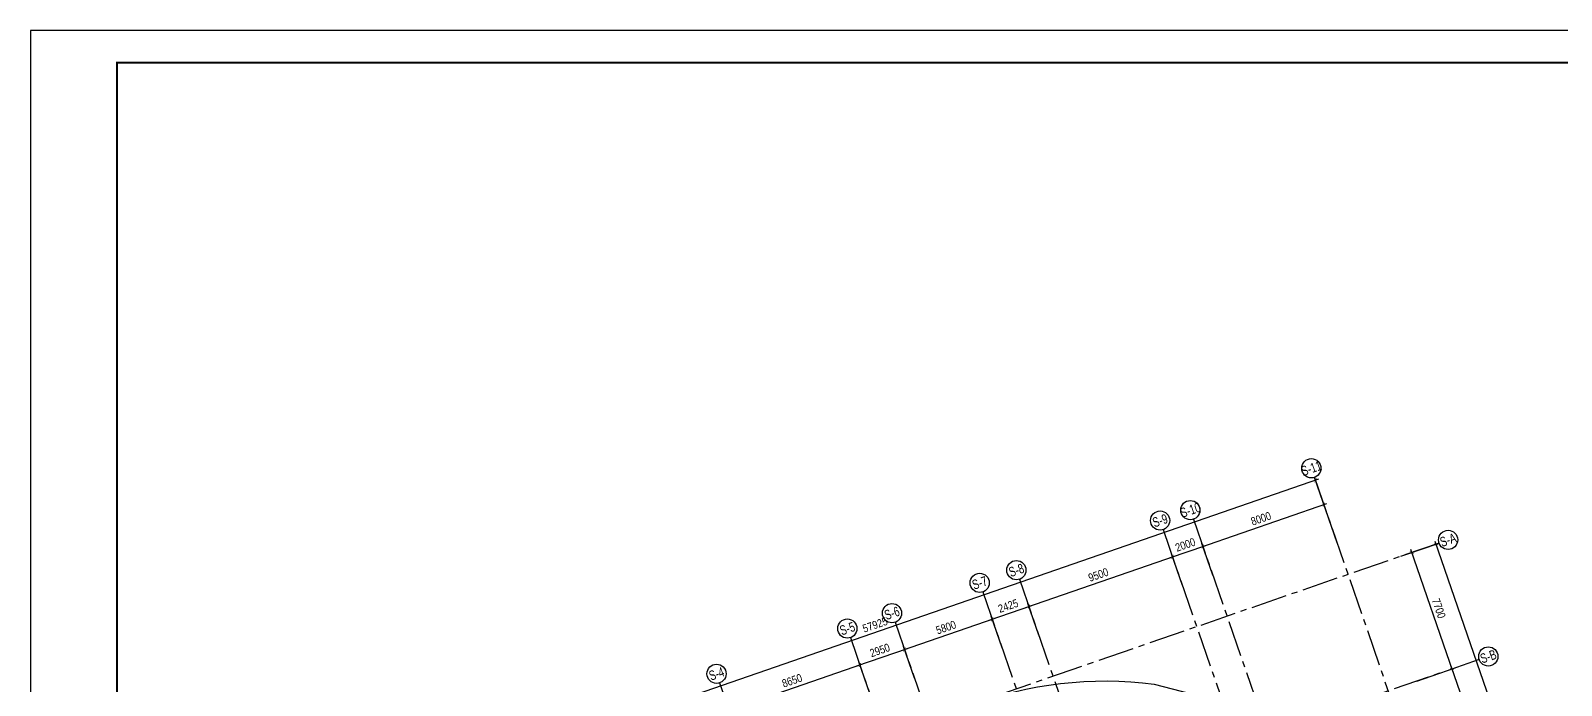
# Model space of a CAD drawing. Header units: millimetres. Extents: x -340714 to 2967022, y -655653 to 62.
# Drawn here: x 1471893 to 1567555, y -288770 to -247883 of the extents above; entities that cross this region are included whole.
import ezdxf
from ezdxf.enums import TextEntityAlignment as Align

# ---------------------------------------------------------------- set-up
doc = ezdxf.new("R2010")
doc.units = ezdxf.units.MM
doc.header["$LTSCALE"] = 100
doc.header["$PDMODE"] = 32
doc.header["$PDSIZE"] = 2.5
doc.linetypes.add('CENTER2', pattern=[1.125, 0.75, -0.125, 0.125, -0.125])
for name, color, linetype in [('A-GLAZ', 135, 'Continuous'), ('ccu11-Dim', 8, 'Continuous'), ('ccu11-Thay', 7, 'Continuous'), ('ccu12-Truc', 13, 'CENTER2'), ('KC2-DIM', 251, 'Continuous'), ('KT-Dim', 8, 'Continuous'), ('Xref_ST_MBDV Cot vach 30.7.2022|Xref_ST_MBDV Cot vach 30.7.2022|Xref_ST_MBDV Cot vach 30.7.2022|Xref_ST_MBDV Cot vach 30.7.2022|A-GRID-SYM', 50, 'Continuous')]:
    doc.layers.add(name, color=color, linetype=linetype)
doc.layers.add('KT-Net thay', color=7, linetype='Continuous', lineweight=15)
doc.styles.add('Arial Narrow', font='ARIALN.TTF')
doc.styles.add('HBA-Text', font='GOTHIC.TTF')
doc.dimstyles.new('ccu12-200', dxfattribs={"dimscale": 200, "dimtxt": 2.5, "dimasz": 1, "dimexe": 1, "dimexo": 2, "dimgap": 1, "dimtad": 1, "dimdec": 0, "dimrnd": 5, "dimdsep": 46, "dimtxsty": 'Arial Narrow', "dimblk": 'ARCHTICK', "dimcen": -1, "dimdle": 1, "dimclrd": 256, "dimclre": 256, "dimclrt": 3, "dimadec": 0, "dimazin": 2, "dimtfac": 0.1, "dimtdec": 0, "dimtmove": 0, "dimatfit": 1, "dimldrblk": 'ARCHTICK', "dimfxl": 1, "dimtvp": 0.833333, "dimtolj": 1, "dimtzin": 12, "dimarcsym": 0})

# ---------------------------------------------------------------- blocks, each defined once
blk = doc.blocks.new('Khung ten_A1', base_point=(-3406704, 253379))
at = {"layer": 'Defpoints', "color": 1}
blk.add_lwpolyline([(84100, 0), (84100, 59471), (0, 59471), (0, 0)], close=True, dxfattribs=at)
at = {"layer": 'KT-Net thay', "const_width": 60}
blk.add_lwpolyline([(2700, 1071), (83100, 1071), (83100, 58471), (2700, 58471)], close=True, dxfattribs=at)
blk = doc.blocks.new('_ARCHTICK')
at = {"color": 0, "linetype": 'ByBlock', "const_width": 0.15}
blk.add_lwpolyline([(-0.5, -0.5), (0.5, 0.5)], dxfattribs=at)
blk = doc.blocks.new('*D1049')
at = {"layer": 'Defpoints', "color": 0, "transparency": 16777216}
for p in [(367648, -45505, 0), (372110, -50100), (369540, -50987)]:
    blk.add_point(p, dxfattribs=at)
at = {"layer": 'KT-Dim', "lineweight": -2, "transparency": 16777216}
for p, q in [((368026, -45374), (370406, -44552)), ((370151, -44429), (372175, -50289)), ((369918, -50857), (372299, -50035))]:
    blk.add_line(p, q, dxfattribs=at)
at = {"layer": 'KT-Dim', "lineweight": -2, "transparency": 16777216, "xscale": 200, "yscale": 200, "zscale": 200}
for p, rotation in [((370217, -44618), 109.0471074728855), ((372110, -50100), 289.0471074728856)]:
    blk.add_blockref('_ARCHTICK', p, dxfattribs=dict(at, rotation=rotation))
at = {"layer": 'KT-Dim', "color": 3, "transparency": 16777216, "insert": (371593, -47210), "char_height": 500, "attachment_point": 5, "rotation": 289.04711, "style": 'Arial Narrow'}
blk.add_mtext('\\A1;5800', dxfattribs=at)
blk = doc.blocks.new('GRID-SYM-flat-103')
at = {"layer": 'Xref_ST_MBDV Cot vach 30.7.2022|Xref_ST_MBDV Cot vach 30.7.2022|Xref_ST_MBDV Cot vach 30.7.2022|Xref_ST_MBDV Cot vach 30.7.2022|A-GRID-SYM'}
blk.add_circle((0, 0, 0), 900, dxfattribs=at)
at = {"layer": 'Xref_ST_MBDV Cot vach 30.7.2022|Xref_ST_MBDV Cot vach 30.7.2022|Xref_ST_MBDV Cot vach 30.7.2022|Xref_ST_MBDV Cot vach 30.7.2022|A-GRID-SYM', "style": 'HBA-Text'}
blk.add_attdef('GRID', text='', height=900, rotation=19.04714, dxfattribs=at).set_placement((0, 0, 0), align=Align.MIDDLE_CENTER)
blk = doc.blocks.new('*D1019')
at = {"layer": 'Defpoints', "color": 0, "transparency": 16777216}
for p in [(363163, -37115), (306934, -51743), (308410, -56019, 0)]:
    blk.add_point(p, dxfattribs=at)
at = {"layer": 'KT-Dim', "lineweight": -2, "transparency": 16777216}
for p, q in [((361876, -32774), (306745, -51809)), ((363033, -36737), (361622, -32650)), ((308280, -55641), (306869, -51554))]:
    blk.add_line(p, q, dxfattribs=at)
at = {"layer": 'KT-Dim', "lineweight": -2, "transparency": 16777216, "xscale": 200, "yscale": 200, "zscale": 200}
for p, rotation in [((361687, -32839), 19.0477163778953), ((306934, -51743), 199.0477163778953)]:
    blk.add_blockref('_ARCHTICK', p, dxfattribs=dict(at, rotation=rotation))
at = {"layer": 'KT-Dim', "color": 3, "transparency": 16777216, "insert": (334162, -41861), "char_height": 500, "attachment_point": 5, "rotation": 19.04772, "style": 'Arial Narrow'}
blk.add_mtext('\\A1;57925', dxfattribs=at)
blk = doc.blocks.new('*D1023')
at = {"layer": 'Defpoints', "color": 0, "transparency": 16777216}
for p in [(333214, -44363), (333962, -46528), (325785, -49351)]:
    blk.add_point(p, dxfattribs=at)
at = {"layer": 'KT-Dim', "lineweight": -2, "transparency": 16777216}
for p, q in [((324849, -47251), (333403, -44298)), ((333831, -46150), (333149, -44174)), ((325655, -48973), (324972, -46997))]:
    blk.add_line(p, q, dxfattribs=at)
at = {"layer": 'KT-Dim', "lineweight": -2, "transparency": 16777216, "xscale": 200, "yscale": 200, "zscale": 200}
for p, rotation in [((333214, -44363), 19.04713796363416), ((325038, -47186), 199.0471379636342)]:
    blk.add_blockref('_ARCHTICK', p, dxfattribs=dict(at, rotation=rotation))
at = {"layer": 'KT-Dim', "color": 3, "transparency": 16777216, "insert": (328977, -45344), "char_height": 500, "attachment_point": 5, "rotation": 19.04714, "style": 'Arial Narrow'}
blk.add_mtext('\\A1;8650', dxfattribs=at)
blk = doc.blocks.new('*D1024')
at = {"layer": 'Defpoints', "color": 0, "transparency": 16777216}
for p in [(336003, -43400), (336750, -45566), (333962, -46528)]:
    blk.add_point(p, dxfattribs=at)
at = {"layer": 'KT-Dim', "lineweight": -2, "transparency": 16777216}
for p, q in [((333025, -44428), (336192, -43335)), ((336620, -45188), (335937, -43211)), ((333831, -46150), (333149, -44174))]:
    blk.add_line(p, q, dxfattribs=at)
at = {"layer": 'KT-Dim', "lineweight": -2, "transparency": 16777216, "xscale": 200, "yscale": 200, "zscale": 200}
for p, rotation in [((336003, -43400), 19.04713796363416), ((333214, -44363), 199.0471379636342)]:
    blk.add_blockref('_ARCHTICK', p, dxfattribs=dict(at, rotation=rotation))
at = {"layer": 'KT-Dim', "color": 3, "transparency": 16777216, "insert": (334460, -43451), "char_height": 500, "attachment_point": 5, "rotation": 19.04714, "style": 'Arial Narrow'}
blk.add_mtext('\\A1;2950', dxfattribs=at)
blk = doc.blocks.new('*D1025')
at = {"layer": 'Defpoints', "color": 0, "transparency": 16777216}
for p in [(341485, -41507), (342233, -43673), (336750, -45566)]:
    blk.add_point(p, dxfattribs=at)
at = {"layer": 'KT-Dim', "lineweight": -2, "transparency": 16777216}
for p, q in [((335814, -43466), (341674, -41442)), ((342102, -43295), (341420, -41318)), ((336620, -45188), (335937, -43211))]:
    blk.add_line(p, q, dxfattribs=at)
at = {"layer": 'KT-Dim', "lineweight": -2, "transparency": 16777216, "xscale": 200, "yscale": 200, "zscale": 200}
for p, rotation in [((341485, -41507), 19.04713796363416), ((336003, -43400), 199.0471379636342)]:
    blk.add_blockref('_ARCHTICK', p, dxfattribs=dict(at, rotation=rotation))
at = {"layer": 'KT-Dim', "color": 3, "transparency": 16777216, "insert": (338595, -42023), "char_height": 500, "attachment_point": 5, "rotation": 19.04714, "style": 'Arial Narrow'}
blk.add_mtext('\\A1;5800', dxfattribs=at)
blk = doc.blocks.new('*D1026')
at = {"layer": 'Defpoints', "color": 0, "transparency": 16777216}
for p in [(343777, -40716), (344525, -42881), (342233, -43673)]:
    blk.add_point(p, dxfattribs=at)
at = {"layer": 'KT-Dim', "lineweight": -2, "transparency": 16777216}
for p, q in [((341296, -41573), (343966, -40651)), ((344394, -42503), (343712, -40527)), ((342102, -43295), (341420, -41318))]:
    blk.add_line(p, q, dxfattribs=at)
at = {"layer": 'KT-Dim', "lineweight": -2, "transparency": 16777216, "xscale": 200, "yscale": 200, "zscale": 200}
for p, rotation in [((343777, -40716), 19.04713796363416), ((341485, -41507), 199.0471379636342)]:
    blk.add_blockref('_ARCHTICK', p, dxfattribs=dict(at, rotation=rotation))
at = {"layer": 'KT-Dim', "color": 3, "transparency": 16777216, "insert": (342483, -40681), "char_height": 500, "attachment_point": 5, "rotation": 19.04714, "style": 'Arial Narrow'}
blk.add_mtext('\\A1;2425', dxfattribs=at)
blk = doc.blocks.new('*D1027')
at = {"layer": 'Defpoints', "color": 0, "transparency": 16777216}
for p in [(352757, -37616), (353505, -39781), (344525, -42881)]:
    blk.add_point(p, dxfattribs=at)
at = {"layer": 'KT-Dim', "lineweight": -2, "transparency": 16777216}
for p, q in [((343588, -40781), (352946, -37550)), ((353374, -39403), (352692, -37427)), ((344394, -42503), (343712, -40527))]:
    blk.add_line(p, q, dxfattribs=at)
at = {"layer": 'KT-Dim', "lineweight": -2, "transparency": 16777216, "xscale": 200, "yscale": 200, "zscale": 200}
for p, rotation in [((352757, -37616), 19.04713796363416), ((343777, -40716), 199.0471379636342)]:
    blk.add_blockref('_ARCHTICK', p, dxfattribs=dict(at, rotation=rotation))
at = {"layer": 'KT-Dim', "color": 3, "transparency": 16777216, "insert": (348119, -38736), "char_height": 500, "attachment_point": 5, "rotation": 19.04714, "style": 'Arial Narrow'}
blk.add_mtext('\\A1;9500', dxfattribs=at)
blk = doc.blocks.new('*D1028')
at = {"layer": 'Defpoints', "color": 0, "transparency": 16777216}
for p in [(354648, -36963), (355395, -39128), (353505, -39781)]:
    blk.add_point(p, dxfattribs=at)
at = {"layer": 'KT-Dim', "lineweight": -2, "transparency": 16777216}
for p, q in [((352568, -37681), (354837, -36898)), ((355265, -38750), (354582, -36774)), ((353374, -39403), (352692, -37427))]:
    blk.add_line(p, q, dxfattribs=at)
at = {"layer": 'KT-Dim', "lineweight": -2, "transparency": 16777216, "xscale": 200, "yscale": 200, "zscale": 200}
for p, rotation in [((354648, -36963), 19.04713796363416), ((352757, -37616), 199.0471379636342)]:
    blk.add_blockref('_ARCHTICK', p, dxfattribs=dict(at, rotation=rotation))
at = {"layer": 'KT-Dim', "color": 3, "transparency": 16777216, "insert": (353554, -36859), "char_height": 500, "attachment_point": 5, "rotation": 19.04714, "style": 'Arial Narrow'}
blk.add_mtext('\\A1;2000', dxfattribs=at)
blk = doc.blocks.new('*D1029')
at = {"layer": 'Defpoints', "color": 0, "transparency": 16777216}
for p in [(362210, -34352), (362957, -36518), (355395, -39128)]:
    blk.add_point(p, dxfattribs=at)
at = {"layer": 'KT-Dim', "lineweight": -2, "transparency": 16777216}
for p, q in [((354459, -37028), (362399, -34287)), ((362827, -36140), (362144, -34163)), ((355265, -38750), (354582, -36774))]:
    blk.add_line(p, q, dxfattribs=at)
at = {"layer": 'KT-Dim', "lineweight": -2, "transparency": 16777216, "xscale": 200, "yscale": 200, "zscale": 200}
for p, rotation in [((362210, -34352), 19.04713796363416), ((354648, -36963), 199.0471379636342)]:
    blk.add_blockref('_ARCHTICK', p, dxfattribs=dict(at, rotation=rotation))
at = {"layer": 'KT-Dim', "color": 3, "transparency": 16777216, "insert": (358280, -35227), "char_height": 500, "attachment_point": 5, "rotation": 19.04714, "style": 'Arial Narrow'}
blk.add_mtext('\\A1;8000', dxfattribs=at)
blk = doc.blocks.new('*D1030')
at = {"layer": 'Defpoints', "color": 0, "transparency": 16777216}
for p in [(366647, -37704, 0), (376730, -66913, 0), (379300, -66026)]:
    blk.add_point(p, dxfattribs=at)
at = {"layer": 'KT-Dim', "lineweight": -2, "transparency": 16777216}
for p, q in [((367025, -37574), (369405, -36752)), ((369150, -36628), (379365, -66215)), ((377108, -66782), (379489, -65960))]:
    blk.add_line(p, q, dxfattribs=at)
at = {"layer": 'KT-Dim', "lineweight": -2, "transparency": 16777216, "xscale": 200, "yscale": 200, "zscale": 200}
for p, rotation in [((369216, -36817), 109.0471074728855), ((379300, -66026), 289.0471074728856)]:
    blk.add_blockref('_ARCHTICK', p, dxfattribs=dict(at, rotation=rotation))
at = {"layer": 'KT-Dim', "color": 3, "transparency": 16777216, "insert": (374688, -51273), "char_height": 500, "attachment_point": 5, "rotation": 289.04711, "style": 'Arial Narrow'}
blk.add_mtext('\\A1;30900', dxfattribs=at)
blk = doc.blocks.new('*D1031')
at = {"layer": 'Defpoints', "color": 0, "transparency": 16777216}
for p in [(366647, -37704), (367704, -37339), (367648, -45505)]:
    blk.add_point(p, dxfattribs=at)
at = {"layer": 'KT-Dim', "lineweight": -2, "transparency": 16777216}
for p, q in [((367025, -37574), (367893, -37274)), ((370282, -44807), (367639, -37150)), ((368026, -45374), (370406, -44552))]:
    blk.add_line(p, q, dxfattribs=at)
at = {"layer": 'KT-Dim', "lineweight": -2, "transparency": 16777216, "xscale": 200, "yscale": 200, "zscale": 200}
for p, rotation in [((367704, -37339), 109.0471074728855), ((370217, -44618), 289.0471074728856)]:
    blk.add_blockref('_ARCHTICK', p, dxfattribs=dict(at, rotation=rotation))
at = {"layer": 'KT-Dim', "color": 3, "transparency": 16777216, "insert": (369391, -40830), "char_height": 500, "attachment_point": 5, "rotation": 289.04711, "style": 'Arial Narrow'}
blk.add_mtext('\\A1;7700', dxfattribs=at)
blk = doc.blocks.new('MBKC-T6-PN')
at = {"layer": 'ccu11-Thay', "elevation": 0}
blk.add_lwpolyline([(31107, 10731, -0.12058), (42639, 12064), (58474, 7948, -0.227239), (60514, 6101), (65879, -9406, 0.290863), (69743, -12077), (99390, -12077, -0.265528), (102229, -14199), (105594, -29805, -0.451371), (100593, -35677), (55455, -35677, -0.326781), (50591, -32108), (46085, -19087, 0.427811), (30575, -12830), (12920, -18922, -0.133076), (10109, -18804), (8937, -18348, -0.183721), (7151, -16795), (2680, -9293, -0.022157), (-738, -3537, -0.402449), (1697, 591), (31107, 10731)], format="xyb", dxfattribs=at)
blk = doc.blocks.new('Grid-ST-flat-3')
at = {"layer": 'ccu12-Truc', "ltscale": 30}
for p, q in [((361622.2, -32650.9), (374729.9, -70616.8)), ((354060.2, -35261.7), (370215.9, -82056.1)), ((352169.7, -35914.4), (368325.4, -82708.8)), ((369404.7, -36752.1), (304555.5, -59141.2)), ((343189.8, -39014.7), (361219.3, -91236.4)), ((340897.6, -39806), (359986.9, -95097.6)), ((335415.2, -41698.9), (354504.5, -96990.4)), ((332626.7, -42661.6), (351716, -97953.1)), ((371917.5, -44030.6), (347796.7, -52358.2)), ((324450.3, -45484.5), (343539.5, -100776))]:
    blk.add_line(p, q, dxfattribs=at)
at = {"layer": 'KT-Dim'}
ref = blk.add_blockref('GRID-SYM-flat-103', (361426.2, -32083.2, 0), dxfattribs=dict(at, xscale=0.6666666666666666, yscale=0.6666666666666666, zscale=0.6666666666666666))
ref.add_attrib('GRID', 'S-11', dxfattribs={"layer": 'Xref_ST_MBDV Cot vach 30.7.2022|Xref_ST_MBDV Cot vach 30.7.2022|Xref_ST_MBDV Cot vach 30.7.2022|Xref_ST_MBDV Cot vach 30.7.2022|A-GRID-SYM', "height": 600, "rotation": 19, "style": 'HBA-Text', "width": 0.75}).set_placement((361426.2, -32083.2, 0), align=Align.MIDDLE_CENTER)
ref = blk.add_blockref('GRID-SYM-flat-103', (353864.4, -34694.5, 0), dxfattribs=dict(at, xscale=0.6666666666666666, yscale=0.6666666666666666, zscale=0.6666666666666666))
ref.add_attrib('GRID', 'S-10', dxfattribs={"layer": 'Xref_ST_MBDV Cot vach 30.7.2022|Xref_ST_MBDV Cot vach 30.7.2022|Xref_ST_MBDV Cot vach 30.7.2022|Xref_ST_MBDV Cot vach 30.7.2022|A-GRID-SYM', "height": 600, "rotation": 19, "style": 'HBA-Text', "width": 0.75}).set_placement((353864.4, -34694.5, 0), align=Align.MIDDLE_CENTER)
ref = blk.add_blockref('GRID-SYM-flat-103', (351973.9, -35347.2, 0), dxfattribs=dict(at, xscale=0.6666666666666666, yscale=0.6666666666666666, zscale=0.6666666666666666))
ref.add_attrib('GRID', 'S-9', dxfattribs={"layer": 'Xref_ST_MBDV Cot vach 30.7.2022|Xref_ST_MBDV Cot vach 30.7.2022|Xref_ST_MBDV Cot vach 30.7.2022|Xref_ST_MBDV Cot vach 30.7.2022|A-GRID-SYM', "height": 600, "rotation": 19, "style": 'HBA-Text', "width": 0.75}).set_placement((351973.9, -35347.2, 0), align=Align.MIDDLE_CENTER)
ref = blk.add_blockref('GRID-SYM-flat-103', (369971.8, -36556.3, 0), dxfattribs=dict(at, xscale=0.6666666666666666, yscale=0.6666666666666666, zscale=0.6666666666666666))
ref.add_attrib('GRID', 'S-A', dxfattribs={"layer": 'Xref_ST_MBDV Cot vach 30.7.2022|Xref_ST_MBDV Cot vach 30.7.2022|Xref_ST_MBDV Cot vach 30.7.2022|Xref_ST_MBDV Cot vach 30.7.2022|A-GRID-SYM', "height": 600, "rotation": 19.047138, "style": 'HBA-Text', "width": 0.75}).set_placement((369971.8, -36556.3, 0), align=Align.MIDDLE_CENTER)
ref = blk.add_blockref('GRID-SYM-flat-103', (342994, -38447.5, 0), dxfattribs=dict(at, xscale=0.6666666666666666, yscale=0.6666666666666666, zscale=0.6666666666666666))
ref.add_attrib('GRID', 'S-8', dxfattribs={"layer": 'Xref_ST_MBDV Cot vach 30.7.2022|Xref_ST_MBDV Cot vach 30.7.2022|Xref_ST_MBDV Cot vach 30.7.2022|Xref_ST_MBDV Cot vach 30.7.2022|A-GRID-SYM', "height": 600, "rotation": 19, "style": 'HBA-Text', "width": 0.75}).set_placement((342994, -38447.5, 0), align=Align.MIDDLE_CENTER)
ref = blk.add_blockref('GRID-SYM-flat-103', (340701.8, -39238.9, 0), dxfattribs=dict(at, xscale=0.6666666666666666, yscale=0.6666666666666666, zscale=0.6666666666666666))
ref.add_attrib('GRID', 'S-7', dxfattribs={"layer": 'Xref_ST_MBDV Cot vach 30.7.2022|Xref_ST_MBDV Cot vach 30.7.2022|Xref_ST_MBDV Cot vach 30.7.2022|Xref_ST_MBDV Cot vach 30.7.2022|A-GRID-SYM', "height": 600, "rotation": 19, "style": 'HBA-Text', "width": 0.75}).set_placement((340701.8, -39238.9, 0), align=Align.MIDDLE_CENTER)
ref = blk.add_blockref('GRID-SYM-flat-103', (335219.3, -41131.7, 0), dxfattribs=dict(at, xscale=0.6666666666666666, yscale=0.6666666666666666, zscale=0.6666666666666666))
ref.add_attrib('GRID', 'S-6', dxfattribs={"layer": 'Xref_ST_MBDV Cot vach 30.7.2022|Xref_ST_MBDV Cot vach 30.7.2022|Xref_ST_MBDV Cot vach 30.7.2022|Xref_ST_MBDV Cot vach 30.7.2022|A-GRID-SYM', "height": 600, "rotation": 19, "style": 'HBA-Text', "width": 0.75}).set_placement((335219.3, -41131.7, 0), align=Align.MIDDLE_CENTER)
ref = blk.add_blockref('GRID-SYM-flat-103', (332430.9, -42094.4, 0), dxfattribs=dict(at, xscale=0.6666666666666666, yscale=0.6666666666666666, zscale=0.6666666666666666))
ref.add_attrib('GRID', 'S-5', dxfattribs={"layer": 'Xref_ST_MBDV Cot vach 30.7.2022|Xref_ST_MBDV Cot vach 30.7.2022|Xref_ST_MBDV Cot vach 30.7.2022|Xref_ST_MBDV Cot vach 30.7.2022|A-GRID-SYM', "height": 600, "rotation": 19, "style": 'HBA-Text', "width": 0.75}).set_placement((332430.9, -42094.4, 0), align=Align.MIDDLE_CENTER)
ref = blk.add_blockref('GRID-SYM-flat-103', (372484.7, -43834.8, 0), dxfattribs=dict(at, xscale=0.6666666666666666, yscale=0.6666666666666666, zscale=0.6666666666666666))
ref.add_attrib('GRID', 'S-B', dxfattribs={"layer": 'Xref_ST_MBDV Cot vach 30.7.2022|Xref_ST_MBDV Cot vach 30.7.2022|Xref_ST_MBDV Cot vach 30.7.2022|Xref_ST_MBDV Cot vach 30.7.2022|A-GRID-SYM', "height": 600, "rotation": 19, "style": 'HBA-Text', "width": 0.75}).set_placement((372484.7, -43834.8, 0), align=Align.MIDDLE_CENTER)
ref = blk.add_blockref('GRID-SYM-flat-103', (324254.4, -44917.3, 0), dxfattribs=dict(at, xscale=0.6666666666666666, yscale=0.6666666666666666, zscale=0.6666666666666666))
ref.add_attrib('GRID', 'S-4', dxfattribs={"layer": 'Xref_ST_MBDV Cot vach 30.7.2022|Xref_ST_MBDV Cot vach 30.7.2022|Xref_ST_MBDV Cot vach 30.7.2022|Xref_ST_MBDV Cot vach 30.7.2022|A-GRID-SYM', "height": 600, "rotation": 19, "style": 'HBA-Text', "width": 0.75}).set_placement((324254.4, -44917.3, 0), align=Align.MIDDLE_CENTER)
dim = blk.add_aligned_dim(p1=(363163.5, -37115.1), p2=(308410.2, -56019.2, 0), distance=-4523.4, dimstyle='ccu12-200', dxfattribs=at)
dim.commit()
dim.dimension.update_dxf_attribs({"geometry": '*D1019', "text_midpoint": (334162.1, -41861.1)})
for base, p1, p2, angle, picture, middle in [((362209.6, -34352.3), (355395.2, -39128.5), (362957.2, -36517.7), 19.047138, '*D1029', (358280, -35227.3)), ((354647.6, -36963.1), (353504.7, -39781.2), (355395.2, -39128.5), 19.047138, '*D1028', (353553.8, -36859)), ((379299.7, -66025.7, 0), (366646.9, -37704.3), (376730.3, -66912.7, 0), 109.047107, '*D1030', (374688, -51272.9, 0)), ((367703.9, -37339.3), (367648, -45504.6), (366646.9, -37704.3), 109.047107, '*D1031', (369390.7, -40830)), ((352757.1, -37615.8), (344524.9, -42881.5), (353504.7, -39781.2), 19.047138, '*D1027', (348118.6, -38735.5)), ((343777.2, -40716), (342232.6, -43672.9), (344524.9, -42881.5), 19.047138, '*D1026', (342482.5, -40681.4)), ((341485, -41507.4), (336750.2, -45565.7), (342232.6, -43672.9), 19.047138, '*D1025', (338595.2, -42023.5)), ((336002.6, -43400.2), (333961.7, -46528.4), (336750.2, -45565.7), 19.047138, '*D1024', (334459.7, -43451.2)), ((333214.1, -44363), (325785.3, -49351.3), (333961.7, -46528.4), 19.047138, '*D1023', (328977.3, -45344)), ((372109.5, -50100.2, 0), (367648, -45504.6), (369540.2, -50987.3, 0), 109.047107, '*D1049', (371593.5, -47210.4, 0))]:
    dim = blk.add_linear_dim(base=base, p1=p1, p2=p2, angle=angle, dimstyle='ccu12-200', dxfattribs=at)
    dim.commit()
    dim.dimension.update_dxf_attribs({"geometry": picture, "text_midpoint": middle})

msp = doc.modelspace()

# ---------------------------------------------------------------- linework, layer by layer
at = {"layer": 'A-GLAZ'}
msp.add_lwpolyline([(1530571.8, -290018.7, -0.1205796), (1542104.2, -288685.6), (1557939.3, -292801.1, -0.2272386), (1559979.3, -294648.2), (1565344.2, -310155.3, 0.2908633), (1569208.5, -312826.1), (1598855.4, -312826.1, -0.2655276), (1601694.6, -314948.2), (1605059.1, -330554.5, -0.4513715), (1600058.1, -336426.1), (1554920.7, -336426.1, -0.326781), (1550055.9, -332857.3), (1545550.2, -319836.8, 0.427811), (1530040.6, -313579.9), (1512385.5, -319671, -0.1330764), (1509574.8, -319553.6), (1508402.6, -319097.2, -0.183721), (1506616, -317544.6), (1502145.5, -310042.3, -0.022157), (1498727.8, -304286.7, -0.4024491), (1501162.3, -300158), (1530571.8, -290018.7)], format="xyb", dxfattribs=at)

# ---------------------------------------------------------------- block references
msp.add_blockref('Grid-ST-flat-3', (1190502.7, -243129.8))
at = {"layer": 'ccu11-Dim', "xscale": 2.000000000621877, "yscale": 2.000000000621877, "zscale": 2.000000000621877}
msp.add_blockref('Khung ten_A1', (-5341515.6, 139934.6), dxfattribs=at)
at = {"layer": 'KC2-DIM', "ltscale": 0.5}
msp.add_blockref('MBKC-T6-PN', (1499465.3, -300749.5), dxfattribs=at)

doc.saveas('drawing.dxf')
